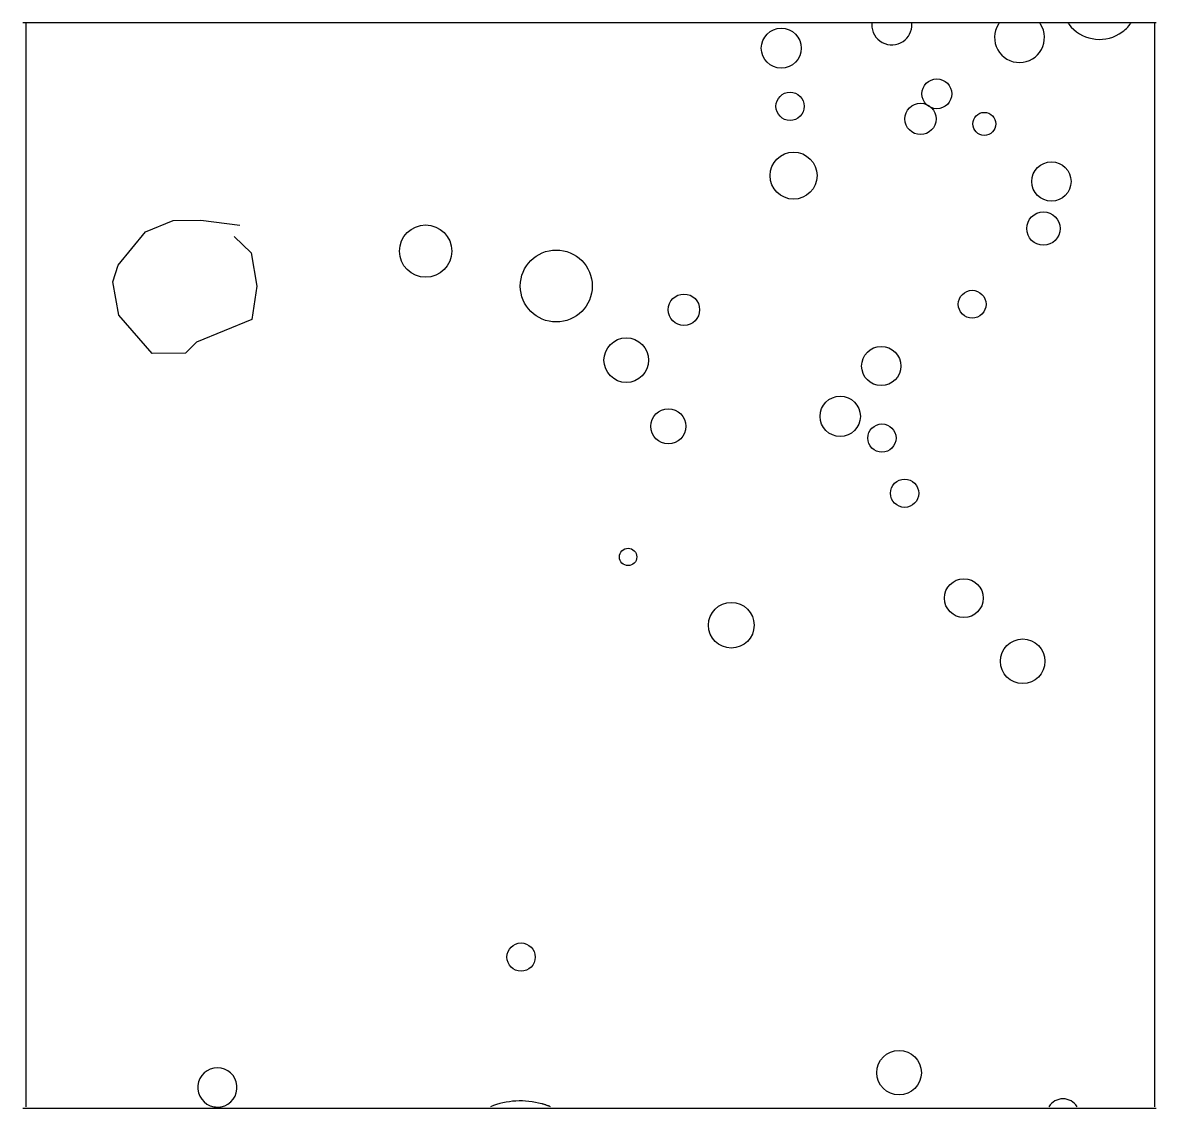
# Model space of a CAD drawing. Extents: x 2.05 to 3.08, y 2.55 to 3.53.
import ezdxf

# ---------------------------------------------------------------- set-up
doc = ezdxf.new("R2010")
doc.units = 0
doc.linetypes.add('HIDDEN', pattern=[0.375, 0.25, -0.125])
doc.layers.add('LAYER1', color=7, linetype='HIDDEN')
doc.layers.add('LAYER12', color=5, linetype='CONTINUOUS')

msp = doc.modelspace()

# ---------------------------------------------------------------- linework, layer by layer
at = {"layer": 'LAYER1', "color": 7, "linetype": 'HIDDEN'}
msp.add_lwpolyline([(2.241, 3.3395), (2.2562, 3.3246), (2.2615, 3.2945), (2.2568, 3.2643), (2.2067, 3.2437), (2.1968, 3.2336), (2.1667, 3.2333), (2.1362, 3.2682), (2.1309, 3.2982), (2.1358, 3.3134), (2.1606, 3.3437), (2.1856, 3.354), (2.2107, 3.3543), (2.2459, 3.3496), (2.2459, 3.3496)], dxfattribs=at)
at = {"layer": 'LAYER1', "color": 7, "linetype": 'CONTINUOUS'}
for centre, radius in [((2.7367, 3.51), 0.0181), ((2.8777, 3.4686), 0.0135), ((2.7447, 3.4573), 0.0128), ((2.8629, 3.4459), 0.0142), ((2.9207, 3.4414), 0.0104), ((2.7478, 3.3945), 0.0213), ((2.9815, 3.3892), 0.0178), ((2.9743, 3.3465), 0.0151), ((2.4144, 3.3261), 0.0237), ((2.5328, 3.2945), 0.0326), ((2.9097, 3.278), 0.0126), ((2.6485, 3.273), 0.0142), ((2.5962, 3.2273), 0.0202), ((2.8273, 3.222), 0.0178), ((2.7901, 3.1764), 0.0183), ((2.6344, 3.1674), 0.0159), ((2.8279, 3.1567), 0.0128), ((2.8485, 3.1067), 0.0128), ((2.5979, 3.049), 0.0079), ((2.9022, 3.0117), 0.0176), ((2.6914, 2.9871), 0.0207), ((2.9555, 2.9545), 0.0202), ((2.5009, 2.6864), 0.0128), ((2.8435, 2.5817), 0.0202)]:
    msp.add_circle(centre, radius, dxfattribs=at)
for centre, radius, start, end in [((2.8369, 3.531), 0.0181, 173.5419, 177.9555), ((2.8369, 3.531), 0.0181, 177.9555, -55.7622), ((2.8369, 3.531), 0.0181, -55.7624, 2.0445), ((2.8369, 3.531), 0.0181, 2.0445, 6.4581), ((2.9526, 3.5196), 0.0226, 147.6221, -89.4646), ((2.9526, 3.5196), 0.0226, 143.3438, 147.6225), ((2.9526, 3.5196), 0.0226, -89.4646, 32.3769), ((2.9526, 3.5196), 0.0226, 32.3776, 36.6633), ((3.0251, 3.5529), 0.0349, -145.3394, -142.5166), ((3.0251, 3.5529), 0.0349, -142.5168, -59.194), ((3.0251, 3.5529), 0.0349, -59.1944, -37.4827), ((3.0251, 3.5529), 0.0349, -37.483, -34.6604), ((2.2257, 2.5683), 0.0178, -79.0194, -100.9814), ((2.2257, 2.5683), 0.0178, -100.9814, -81.3255), ((2.2257, 2.5683), 0.0178, -81.3258, -79.0195), ((2.992, 2.5429), 0.0151, 31.736, 148.264)]:
    msp.add_arc(centre, radius, start, end, dxfattribs=at)
at = {"layer": 'LAYER1', "color": 7, "linetype": 'HIDDEN'}
for start, end in [(74.5996, 111.8883), (68.1118, 74.5996)]:
    msp.add_arc((2.5003, 2.483), 0.0731, start, end, dxfattribs=at)
at = {"layer": 'LAYER12', "color": 5, "linetype": 'CONTINUOUS'}
for points in [[(3.0766, 3.5331), (2.0492, 3.5331)], [(2.0522, 3.5331), (2.0522, 3.5317)], [(2.0522, 3.5317), (2.0522, 2.5508)], [(3.0752, 3.5317), (3.0752, 3.5331)], [(3.0752, 2.5508), (3.0752, 3.5317)], [(2.0492, 2.5494), (3.0766, 2.5494)]]:
    msp.add_lwpolyline(points, dxfattribs=at)

doc.saveas('drawing.dxf')
